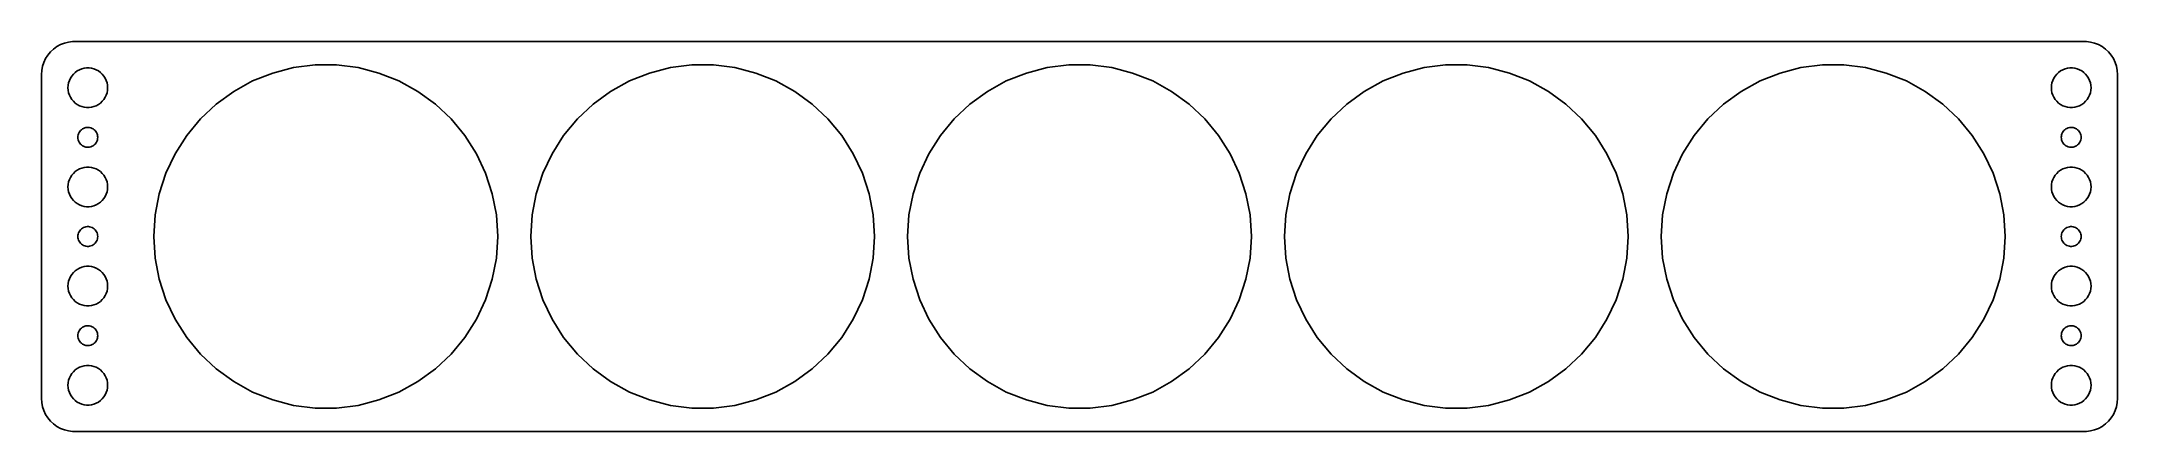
# Model space of a CAD drawing. Header units: metres. Extents: x -157 to 157, y -29 to 29.
import ezdxf

# ---------------------------------------------------------------- set-up
doc = ezdxf.new("R2010")
doc.units = ezdxf.units.M

msp = doc.modelspace()

# ---------------------------------------------------------------- linework, layer by layer
for p, q in [((-155.187, 28.3526), (-155.645, 27.9227)), ((-154.679, 28.7216), (-155.187, 28.3526)), ((-154.129, 29.0241), (-154.679, 28.7216)), ((-153.545, 29.2553), (-154.129, 29.0241)), ((-152.937, 29.4114), (-153.545, 29.2553)), ((-152.314, 29.4901), (-152.937, 29.4114)), ((152.314, 29.4901), (-152.314, 29.4901)), ((152.937, 29.4114), (152.314, 29.4901)), ((153.545, 29.2553), (152.937, 29.4114)), ((154.129, 29.0241), (153.545, 29.2553)), ((154.679, 28.7216), (154.129, 29.0241)), ((155.187, 28.3526), (154.679, 28.7216)), ((155.645, 27.9227), (155.187, 28.3526)), ((-156.961, 25.1267), (-157, 24.5)), ((-156.843, 25.7434), (-156.961, 25.1267)), ((-156.649, 26.3406), (-156.843, 25.7434)), ((-156.382, 26.9088), (-156.649, 26.3406)), ((-156.045, 27.4389), (-156.382, 26.9088)), ((-155.645, 27.9227), (-156.045, 27.4389)), ((-151.607, 25.033), (-151.277, 25.2145)), ((-151.277, 25.2145), (-150.927, 25.3532)), ((-150.927, 25.3532), (-150.562, 25.4469)), ((-150.562, 25.4469), (-150.188, 25.4941)), ((-150.188, 25.4941), (-149.812, 25.4941)), ((-149.812, 25.4941), (-149.438, 25.4469)), ((-149.438, 25.4469), (-149.073, 25.3532)), ((-149.073, 25.3532), (-148.723, 25.2145)), ((-148.723, 25.2145), (-148.393, 25.033)), ((-122.034, 24.7275), (-118.872, 25.5395)), ((-118.872, 25.5395), (-115.633, 25.9487)), ((-115.633, 25.9487), (-112.367, 25.9487)), ((-112.367, 25.9487), (-109.128, 25.5395)), ((-109.128, 25.5395), (-105.966, 24.7275)), ((-65.0344, 24.7275), (-61.8719, 25.5395)), ((-61.8719, 25.5395), (-58.6326, 25.9487)), ((-58.6326, 25.9487), (-55.3674, 25.9487)), ((-55.3674, 25.9487), (-52.1281, 25.5395)), ((-52.1281, 25.5395), (-48.9655, 24.7275)), ((-8.03444, 24.7275), (-4.8719, 25.5395)), ((-4.8719, 25.5395), (-1.63255, 25.9487)), ((-1.63255, 25.9487), (1.63255, 25.9487)), ((1.63255, 25.9487), (4.8719, 25.5395)), ((4.8719, 25.5395), (8.03444, 24.7275)), ((48.9655, 24.7275), (52.1281, 25.5395)), ((52.1281, 25.5395), (55.3674, 25.9487)), ((55.3674, 25.9487), (58.6326, 25.9487)), ((58.6326, 25.9487), (61.8719, 25.5395)), ((61.8719, 25.5395), (65.0344, 24.7275)), ((105.966, 24.7275), (109.128, 25.5395)), ((109.128, 25.5395), (112.367, 25.9487)), ((112.367, 25.9487), (115.633, 25.9487)), ((115.633, 25.9487), (118.872, 25.5395)), ((118.872, 25.5395), (122.034, 24.7275)), ((148.393, 25.033), (148.723, 25.2145)), ((148.723, 25.2145), (149.073, 25.3532)), ((149.073, 25.3532), (149.438, 25.4469)), ((149.438, 25.4469), (149.812, 25.4941)), ((149.812, 25.4941), (150.188, 25.4941)), ((150.188, 25.4941), (150.562, 25.4469)), ((150.562, 25.4469), (150.927, 25.3532)), ((150.927, 25.3532), (151.277, 25.2145)), ((151.277, 25.2145), (151.607, 25.033)), ((156.045, 27.4389), (155.645, 27.9227)), ((156.382, 26.9088), (156.045, 27.4389)), ((156.649, 26.3406), (156.382, 26.9088)), ((156.843, 25.7434), (156.649, 26.3406)), ((156.961, 25.1267), (156.843, 25.7434)), ((157, 24.5), (156.961, 25.1267)), ((-157, 24.5), (-157, -24.5)), ((-153, 22.5), (-152.976, 22.876)), ((-152.976, 22.124), (-153, 22.5)), ((-152.976, 22.876), (-152.906, 23.2461)), ((-152.906, 21.7539), (-152.976, 22.124)), ((-152.906, 23.2461), (-152.789, 23.6044)), ((-152.789, 23.6044), (-152.629, 23.9453)), ((-152.629, 23.9453), (-152.427, 24.2634)), ((-152.427, 24.2634), (-152.187, 24.5536)), ((-152.187, 24.5536), (-151.912, 24.8115)), ((-151.912, 24.8115), (-151.607, 25.033)), ((-148.393, 25.033), (-148.088, 24.8115)), ((-148.088, 24.8115), (-147.813, 24.5536)), ((-147.813, 24.5536), (-147.573, 24.2634)), ((-147.573, 24.2634), (-147.371, 23.9453)), ((-147.371, 23.9453), (-147.211, 23.6044)), ((-147.211, 23.6044), (-147.094, 23.2461)), ((-147.094, 23.2461), (-147.024, 22.876)), ((-147.024, 22.124), (-147.094, 21.7539)), ((-147.024, 22.876), (-147, 22.5)), ((-147, 22.5), (-147.024, 22.124)), ((-127.931, 21.9525), (-125.07, 23.5255)), ((-125.07, 23.5255), (-122.034, 24.7275)), ((-105.966, 24.7275), (-102.93, 23.5255)), ((-102.93, 23.5255), (-100.068, 21.9525)), ((-70.9315, 21.9525), (-68.0703, 23.5255)), ((-68.0703, 23.5255), (-65.0344, 24.7275)), ((-48.9655, 24.7275), (-45.9297, 23.5255)), ((-45.9297, 23.5255), (-43.0685, 21.9525)), ((-13.9315, 21.9525), (-11.0703, 23.5255)), ((-11.0703, 23.5255), (-8.03444, 24.7275)), ((8.03444, 24.7275), (11.0703, 23.5255)), ((11.0703, 23.5255), (13.9315, 21.9525)), ((43.0685, 21.9525), (45.9297, 23.5255)), ((45.9297, 23.5255), (48.9655, 24.7275)), ((65.0344, 24.7275), (68.0703, 23.5255)), ((68.0703, 23.5255), (70.9315, 21.9525)), ((100.068, 21.9525), (102.93, 23.5255)), ((102.93, 23.5255), (105.966, 24.7275)), ((122.034, 24.7275), (125.07, 23.5255)), ((125.07, 23.5255), (127.931, 21.9525)), ((147, 22.5), (147.024, 22.876)), ((147.024, 22.124), (147, 22.5)), ((147.024, 22.876), (147.094, 23.2461)), ((147.094, 21.7539), (147.024, 22.124)), ((147.094, 23.2461), (147.211, 23.6044)), ((147.211, 23.6044), (147.371, 23.9453)), ((147.371, 23.9453), (147.573, 24.2634)), ((147.573, 24.2634), (147.813, 24.5536)), ((147.813, 24.5536), (148.088, 24.8115)), ((148.088, 24.8115), (148.393, 25.033)), ((151.607, 25.033), (151.912, 24.8115)), ((151.912, 24.8115), (152.187, 24.5536)), ((152.187, 24.5536), (152.427, 24.2634)), ((152.427, 24.2634), (152.629, 23.9453)), ((152.629, 23.9453), (152.789, 23.6044)), ((152.789, 23.6044), (152.906, 23.2461)), ((152.906, 23.2461), (152.976, 22.876)), ((152.976, 22.124), (152.906, 21.7539)), ((152.976, 22.876), (153, 22.5)), ((153, 22.5), (152.976, 22.124)), ((157, -24.5), (157, 24.5)), ((-152.789, 21.3956), (-152.906, 21.7539)), ((-152.629, 21.0547), (-152.789, 21.3956)), ((-152.427, 20.7366), (-152.629, 21.0547)), ((-152.187, 20.4464), (-152.427, 20.7366)), ((-151.912, 20.1884), (-152.187, 20.4464)), ((-151.607, 19.967), (-151.912, 20.1884)), ((-151.277, 19.7855), (-151.607, 19.967)), ((-150.927, 19.6468), (-151.277, 19.7855)), ((-150.562, 19.5531), (-150.927, 19.6468)), ((-150.188, 19.5059), (-150.562, 19.5531)), ((-149.812, 19.5059), (-150.188, 19.5059)), ((-149.438, 19.5531), (-149.812, 19.5059)), ((-149.073, 19.6468), (-149.438, 19.5531)), ((-148.723, 19.7855), (-149.073, 19.6468)), ((-148.393, 19.967), (-148.723, 19.7855)), ((-148.088, 20.1884), (-148.393, 19.967)), ((-147.813, 20.4464), (-148.088, 20.1884)), ((-147.573, 20.7366), (-147.813, 20.4464)), ((-147.371, 21.0547), (-147.573, 20.7366)), ((-147.211, 21.3956), (-147.371, 21.0547)), ((-147.094, 21.7539), (-147.211, 21.3956)), ((-132.953, 17.7982), (-130.573, 20.0333)), ((-130.573, 20.0333), (-127.931, 21.9525)), ((-100.068, 21.9525), (-97.427, 20.0333)), ((-97.427, 20.0333), (-95.0468, 17.7982)), ((-75.9532, 17.7982), (-73.573, 20.0333)), ((-73.573, 20.0333), (-70.9315, 21.9525)), ((-43.0685, 21.9525), (-40.427, 20.0333)), ((-40.427, 20.0333), (-38.0468, 17.7982)), ((-18.9532, 17.7982), (-16.573, 20.0333)), ((-16.573, 20.0333), (-13.9315, 21.9525)), ((13.9315, 21.9525), (16.573, 20.0333)), ((16.573, 20.0333), (18.9532, 17.7982)), ((38.0468, 17.7982), (40.427, 20.0333)), ((40.427, 20.0333), (43.0685, 21.9525)), ((70.9315, 21.9525), (73.573, 20.0333)), ((73.573, 20.0333), (75.9532, 17.7982)), ((95.0468, 17.7982), (97.427, 20.0333)), ((97.427, 20.0333), (100.068, 21.9525)), ((127.931, 21.9525), (130.573, 20.0333)), ((130.573, 20.0333), (132.953, 17.7982)), ((147.211, 21.3956), (147.094, 21.7539)), ((147.371, 21.0547), (147.211, 21.3956)), ((147.573, 20.7366), (147.371, 21.0547)), ((147.813, 20.4464), (147.573, 20.7366)), ((148.088, 20.1884), (147.813, 20.4464)), ((148.393, 19.967), (148.088, 20.1884)), ((148.723, 19.7855), (148.393, 19.967)), ((149.073, 19.6468), (148.723, 19.7855)), ((149.438, 19.5531), (149.073, 19.6468)), ((149.812, 19.5059), (149.438, 19.5531)), ((150.188, 19.5059), (149.812, 19.5059)), ((150.562, 19.5531), (150.188, 19.5059)), ((150.927, 19.6468), (150.562, 19.5531)), ((151.277, 19.7855), (150.927, 19.6468)), ((151.607, 19.967), (151.277, 19.7855)), ((151.912, 20.1884), (151.607, 19.967)), ((152.187, 20.4464), (151.912, 20.1884)), ((152.427, 20.7366), (152.187, 20.4464)), ((152.629, 21.0547), (152.427, 20.7366)), ((152.789, 21.3956), (152.629, 21.0547)), ((152.906, 21.7539), (152.789, 21.3956)), ((-151.395, 15.5522), (-151.314, 15.7226)), ((-151.314, 15.7226), (-151.214, 15.8817)), ((-151.214, 15.8817), (-151.093, 16.0268)), ((-151.093, 16.0268), (-150.956, 16.1558)), ((-150.956, 16.1558), (-150.804, 16.2665)), ((-150.804, 16.2665), (-150.639, 16.3572)), ((-150.639, 16.3572), (-150.464, 16.4266)), ((-150.464, 16.4266), (-150.281, 16.4734)), ((-150.281, 16.4734), (-150.094, 16.497)), ((-150.094, 16.497), (-149.906, 16.497)), ((-149.906, 16.497), (-149.719, 16.4734)), ((-149.719, 16.4734), (-149.536, 16.4266)), ((-149.536, 16.4266), (-149.361, 16.3572)), ((-149.361, 16.3572), (-149.196, 16.2665)), ((-149.196, 16.2665), (-149.044, 16.1558)), ((-149.044, 16.1558), (-148.907, 16.0268)), ((-148.907, 16.0268), (-148.786, 15.8817)), ((-148.786, 15.8817), (-148.686, 15.7226)), ((-148.686, 15.7226), (-148.605, 15.5522)), ((-135.034, 15.2824), (-132.953, 17.7982)), ((-95.0468, 17.7982), (-92.9656, 15.2824)), ((-78.0344, 15.2824), (-75.9532, 17.7982)), ((-38.0468, 17.7982), (-35.9655, 15.2824)), ((-21.0344, 15.2824), (-18.9532, 17.7982)), ((18.9532, 17.7982), (21.0344, 15.2824)), ((35.9655, 15.2824), (38.0468, 17.7982)), ((75.9532, 17.7982), (78.0344, 15.2824)), ((92.9656, 15.2824), (95.0468, 17.7982)), ((132.953, 17.7982), (135.034, 15.2824)), ((148.605, 15.5522), (148.686, 15.7226)), ((148.686, 15.7226), (148.786, 15.8817)), ((148.786, 15.8817), (148.907, 16.0268)), ((148.907, 16.0268), (149.044, 16.1558)), ((149.044, 16.1558), (149.196, 16.2665)), ((149.196, 16.2665), (149.361, 16.3572)), ((149.361, 16.3572), (149.536, 16.4266)), ((149.536, 16.4266), (149.719, 16.4734)), ((149.719, 16.4734), (149.906, 16.497)), ((149.906, 16.497), (150.094, 16.497)), ((150.094, 16.497), (150.281, 16.4734)), ((150.281, 16.4734), (150.464, 16.4266)), ((150.464, 16.4266), (150.639, 16.3572)), ((150.639, 16.3572), (150.804, 16.2665)), ((150.804, 16.2665), (150.956, 16.1558)), ((150.956, 16.1558), (151.093, 16.0268)), ((151.093, 16.0268), (151.214, 15.8817)), ((151.214, 15.8817), (151.314, 15.7226)), ((151.314, 15.7226), (151.395, 15.5522)), ((-151.5, 15), (-151.488, 15.188)), ((-151.488, 14.812), (-151.5, 15)), ((-151.488, 15.188), (-151.453, 15.373)), ((-151.453, 14.627), (-151.488, 14.812)), ((-151.453, 15.373), (-151.395, 15.5522)), ((-151.395, 14.4478), (-151.453, 14.627)), ((-151.314, 14.2774), (-151.395, 14.4478)), ((-151.214, 14.1183), (-151.314, 14.2774)), ((-151.093, 13.9732), (-151.214, 14.1183)), ((-150.956, 13.8442), (-151.093, 13.9732)), ((-150.804, 13.7335), (-150.956, 13.8442)), ((-150.639, 13.6427), (-150.804, 13.7335)), ((-150.464, 13.5734), (-150.639, 13.6427)), ((-150.281, 13.5266), (-150.464, 13.5734)), ((-150.094, 13.5029), (-150.281, 13.5266)), ((-149.906, 13.5029), (-150.094, 13.5029)), ((-149.719, 13.5266), (-149.906, 13.5029)), ((-149.536, 13.5734), (-149.719, 13.5266)), ((-149.361, 13.6427), (-149.536, 13.5734)), ((-149.196, 13.7335), (-149.361, 13.6427)), ((-149.044, 13.8442), (-149.196, 13.7335)), ((-148.907, 13.9732), (-149.044, 13.8442)), ((-148.786, 14.1183), (-148.907, 13.9732)), ((-148.686, 14.2774), (-148.786, 14.1183)), ((-148.605, 14.4478), (-148.686, 14.2774)), ((-148.605, 15.5522), (-148.547, 15.373)), ((-148.547, 14.627), (-148.605, 14.4478)), ((-148.547, 15.373), (-148.512, 15.188)), ((-148.512, 14.812), (-148.547, 14.627)), ((-148.512, 15.188), (-148.5, 15)), ((-148.5, 15), (-148.512, 14.812)), ((-136.784, 12.5256), (-135.034, 15.2824)), ((-92.9656, 15.2824), (-91.216, 12.5256)), ((-79.784, 12.5256), (-78.0344, 15.2824)), ((-35.9655, 15.2824), (-34.216, 12.5256)), ((-22.784, 12.5256), (-21.0344, 15.2824)), ((21.0344, 15.2824), (22.784, 12.5256)), ((34.216, 12.5256), (35.9655, 15.2824)), ((78.0344, 15.2824), (79.784, 12.5256)), ((91.216, 12.5256), (92.9656, 15.2824)), ((135.034, 15.2824), (136.784, 12.5256)), ((148.5, 15), (148.512, 15.188)), ((148.512, 14.812), (148.5, 15)), ((148.512, 15.188), (148.547, 15.373)), ((148.547, 14.627), (148.512, 14.812)), ((148.547, 15.373), (148.605, 15.5522)), ((148.605, 14.4478), (148.547, 14.627)), ((148.686, 14.2774), (148.605, 14.4478)), ((148.786, 14.1183), (148.686, 14.2774)), ((148.907, 13.9732), (148.786, 14.1183)), ((149.044, 13.8442), (148.907, 13.9732)), ((149.196, 13.7335), (149.044, 13.8442)), ((149.361, 13.6427), (149.196, 13.7335)), ((149.536, 13.5734), (149.361, 13.6427)), ((149.719, 13.5266), (149.536, 13.5734)), ((149.906, 13.5029), (149.719, 13.5266)), ((150.094, 13.5029), (149.906, 13.5029)), ((150.281, 13.5266), (150.094, 13.5029)), ((150.464, 13.5734), (150.281, 13.5266)), ((150.639, 13.6427), (150.464, 13.5734)), ((150.804, 13.7335), (150.639, 13.6427)), ((150.956, 13.8442), (150.804, 13.7335)), ((151.093, 13.9732), (150.956, 13.8442)), ((151.214, 14.1183), (151.093, 13.9732)), ((151.314, 14.2774), (151.214, 14.1183)), ((151.395, 14.4478), (151.314, 14.2774)), ((151.395, 15.5522), (151.453, 15.373)), ((151.453, 14.627), (151.395, 14.4478)), ((151.453, 15.373), (151.488, 15.188)), ((151.488, 14.812), (151.453, 14.627)), ((151.488, 15.188), (151.5, 15)), ((151.5, 15), (151.488, 14.812)), ((-152.427, 9.26335), (-152.187, 9.55363)), ((-152.187, 9.55363), (-151.912, 9.81154)), ((-151.912, 9.81154), (-151.607, 10.033)), ((-151.607, 10.033), (-151.277, 10.2145)), ((-151.277, 10.2145), (-150.927, 10.3532)), ((-150.927, 10.3532), (-150.562, 10.4469)), ((-150.562, 10.4469), (-150.188, 10.4941)), ((-150.188, 10.4941), (-149.812, 10.4941)), ((-149.812, 10.4941), (-149.438, 10.4469)), ((-149.438, 10.4469), (-149.073, 10.3532)), ((-149.073, 10.3532), (-148.723, 10.2145)), ((-148.723, 10.2145), (-148.393, 10.033)), ((-148.393, 10.033), (-148.088, 9.81154)), ((-148.088, 9.81154), (-147.813, 9.55363)), ((-147.813, 9.55363), (-147.573, 9.26335)), ((-139.183, 6.46593), (-138.174, 9.57123)), ((-138.174, 9.57123), (-136.784, 12.5256)), ((-91.216, 12.5256), (-89.8258, 9.57123)), ((-89.8258, 9.57123), (-88.8168, 6.46593)), ((-82.1832, 6.46593), (-81.1742, 9.57123)), ((-81.1742, 9.57123), (-79.784, 12.5256)), ((-34.216, 12.5256), (-32.8258, 9.57123)), ((-32.8258, 9.57123), (-31.8168, 6.46593)), ((-25.1832, 6.46593), (-24.1742, 9.57123)), ((-24.1742, 9.57123), (-22.784, 12.5256)), ((22.784, 12.5256), (24.1742, 9.57123)), ((24.1742, 9.57123), (25.1832, 6.46593)), ((31.8168, 6.46593), (32.8258, 9.57123)), ((32.8258, 9.57123), (34.216, 12.5256)), ((79.784, 12.5256), (81.1742, 9.57123)), ((81.1742, 9.57123), (82.1832, 6.46593)), ((88.8168, 6.46593), (89.8258, 9.57123)), ((89.8258, 9.57123), (91.216, 12.5256)), ((136.784, 12.5256), (138.174, 9.57123)), ((138.174, 9.57123), (139.183, 6.46593)), ((147.573, 9.26335), (147.813, 9.55363)), ((147.813, 9.55363), (148.088, 9.81154)), ((148.088, 9.81154), (148.393, 10.033)), ((148.393, 10.033), (148.723, 10.2145)), ((148.723, 10.2145), (149.073, 10.3532)), ((149.073, 10.3532), (149.438, 10.4469)), ((149.438, 10.4469), (149.812, 10.4941)), ((149.812, 10.4941), (150.188, 10.4941)), ((150.188, 10.4941), (150.562, 10.4469)), ((150.562, 10.4469), (150.927, 10.3532)), ((150.927, 10.3532), (151.277, 10.2145)), ((151.277, 10.2145), (151.607, 10.033)), ((151.607, 10.033), (151.912, 9.81154)), ((151.912, 9.81154), (152.187, 9.55363)), ((152.187, 9.55363), (152.427, 9.26335)), ((-153, 7.5), (-152.976, 7.87599)), ((-152.976, 7.12399), (-153, 7.5)), ((-152.976, 7.87599), (-152.906, 8.24606)), ((-152.906, 6.75392), (-152.976, 7.12399)), ((-152.906, 8.24606), (-152.789, 8.60437)), ((-152.789, 6.39561), (-152.906, 6.75392)), ((-152.789, 8.60437), (-152.629, 8.94525)), ((-152.629, 6.05473), (-152.789, 6.39561)), ((-152.629, 8.94525), (-152.427, 9.26335)), ((-147.573, 9.26335), (-147.371, 8.94525)), ((-147.371, 8.94525), (-147.211, 8.60437)), ((-147.211, 6.39561), (-147.371, 6.05473)), ((-147.211, 8.60437), (-147.094, 8.24606)), ((-147.094, 6.75392), (-147.211, 6.39561)), ((-147.094, 8.24606), (-147.024, 7.87599)), ((-147.024, 7.12399), (-147.094, 6.75392)), ((-147.024, 7.87599), (-147, 7.5)), ((-147, 7.5), (-147.024, 7.12399)), ((-139.795, 3.25865), (-139.183, 6.46593)), ((-88.8168, 6.46593), (-88.205, 3.25865)), ((-82.795, 3.25865), (-82.1832, 6.46593)), ((-31.8168, 6.46593), (-31.205, 3.25865)), ((-25.795, 3.25865), (-25.1832, 6.46593)), ((25.1832, 6.46593), (25.795, 3.25865)), ((31.205, 3.25865), (31.8168, 6.46593)), ((82.1832, 6.46593), (82.795, 3.25865)), ((88.205, 3.25865), (88.8168, 6.46593)), ((139.183, 6.46593), (139.795, 3.25865)), ((147, 7.5), (147.024, 7.87599)), ((147.024, 7.12399), (147, 7.5)), ((147.024, 7.87599), (147.094, 8.24606)), ((147.094, 6.75392), (147.024, 7.12399)), ((147.094, 8.24606), (147.211, 8.60437)), ((147.211, 6.39561), (147.094, 6.75392)), ((147.211, 8.60437), (147.371, 8.94525)), ((147.371, 6.05473), (147.211, 6.39561)), ((147.371, 8.94525), (147.573, 9.26335)), ((152.427, 9.26335), (152.629, 8.94525)), ((152.629, 8.94525), (152.789, 8.60437)), ((152.789, 6.39561), (152.629, 6.05473)), ((152.789, 8.60437), (152.906, 8.24606)), ((152.906, 6.75392), (152.789, 6.39561)), ((152.906, 8.24606), (152.976, 7.87599)), ((152.976, 7.12399), (152.906, 6.75392)), ((152.976, 7.87599), (153, 7.5)), ((153, 7.5), (152.976, 7.12399)), ((-152.427, 5.73663), (-152.629, 6.05473)), ((-152.187, 5.44635), (-152.427, 5.73663)), ((-151.912, 5.18845), (-152.187, 5.44635)), ((-151.607, 4.96701), (-151.912, 5.18845)), ((-151.277, 4.78551), (-151.607, 4.96701)), ((-150.927, 4.64682), (-151.277, 4.78551)), ((-150.562, 4.55313), (-150.927, 4.64682)), ((-150.188, 4.50591), (-150.562, 4.55313)), ((-149.812, 4.50591), (-150.188, 4.50591)), ((-149.438, 4.55313), (-149.812, 4.50591)), ((-149.073, 4.64682), (-149.438, 4.55313)), ((-148.723, 4.78551), (-149.073, 4.64682)), ((-148.393, 4.96701), (-148.723, 4.78551)), ((-148.088, 5.18845), (-148.393, 4.96701)), ((-147.813, 5.44635), (-148.088, 5.18845)), ((-147.573, 5.73663), (-147.813, 5.44635)), ((-147.371, 6.05473), (-147.573, 5.73663)), ((-140, 0), (-139.795, 3.25865)), ((-88.205, 3.25865), (-88, 0)), ((-83, 0), (-82.795, 3.25865)), ((-31.205, 3.25865), (-31, 0)), ((-26, 0), (-25.795, 3.25865)), ((25.795, 3.25865), (26, 0)), ((31, 0), (31.205, 3.25865)), ((82.795, 3.25865), (83, 0)), ((88, 0), (88.205, 3.25865)), ((139.795, 3.25865), (140, 0)), ((147.573, 5.73663), (147.371, 6.05473)), ((147.813, 5.44635), (147.573, 5.73663)), ((148.088, 5.18845), (147.813, 5.44635)), ((148.393, 4.96701), (148.088, 5.18845)), ((148.723, 4.78551), (148.393, 4.96701)), ((149.073, 4.64682), (148.723, 4.78551)), ((149.438, 4.55313), (149.073, 4.64682)), ((149.812, 4.50591), (149.438, 4.55313)), ((150.188, 4.50591), (149.812, 4.50591)), ((150.562, 4.55313), (150.188, 4.50591)), ((150.927, 4.64682), (150.562, 4.55313)), ((151.277, 4.78551), (150.927, 4.64682)), ((151.607, 4.96701), (151.277, 4.78551)), ((151.912, 5.18845), (151.607, 4.96701)), ((152.187, 5.44635), (151.912, 5.18845)), ((152.427, 5.73663), (152.187, 5.44635)), ((152.629, 6.05473), (152.427, 5.73663)), ((-151.5, 0), (-151.488, 0.18799)), ((-151.488, -0.18799), (-151.5, 0)), ((-151.488, 0.18799), (-151.453, 0.37303)), ((-151.453, 0.37303), (-151.395, 0.55219)), ((-151.395, 0.55219), (-151.314, 0.72263)), ((-151.314, 0.72263), (-151.214, 0.88167)), ((-151.214, 0.88167), (-151.093, 1.02681)), ((-151.093, 1.02681), (-150.956, 1.15576)), ((-150.956, 1.15576), (-150.804, 1.26648)), ((-150.804, 1.26648), (-150.639, 1.35724)), ((-150.639, 1.35724), (-150.464, 1.42657)), ((-150.464, 1.42657), (-150.281, 1.47342)), ((-150.281, 1.47342), (-150.094, 1.49704)), ((-150.094, 1.49704), (-149.906, 1.49704)), ((-149.906, 1.49704), (-149.719, 1.47342)), ((-149.719, 1.47342), (-149.536, 1.42657)), ((-149.536, 1.42657), (-149.361, 1.35724)), ((-149.361, 1.35724), (-149.196, 1.26648)), ((-149.196, 1.26648), (-149.044, 1.15576)), ((-149.044, 1.15576), (-148.907, 1.02681)), ((-148.907, 1.02681), (-148.786, 0.88167)), ((-148.786, 0.88167), (-148.686, 0.72263)), ((-148.686, 0.72263), (-148.605, 0.55219)), ((-148.605, 0.55219), (-148.547, 0.37303)), ((-148.547, 0.37303), (-148.512, 0.18799)), ((-148.512, 0.18799), (-148.5, 0)), ((-148.5, 0), (-148.512, -0.18799)), ((-139.795, -3.25865), (-140, 0)), ((-88, 0), (-88.205, -3.25865)), ((-82.795, -3.25865), (-83, 0)), ((-31, 0), (-31.205, -3.25865)), ((-25.795, -3.25865), (-26, 0)), ((26, 0), (25.795, -3.25865)), ((31.205, -3.25865), (31, 0)), ((83, 0), (82.795, -3.25865)), ((88.205, -3.25865), (88, 0)), ((140, 0), (139.795, -3.25865)), ((148.5, 0), (148.512, 0.18799)), ((148.512, -0.18799), (148.5, 0)), ((148.512, 0.18799), (148.547, 0.37303)), ((148.547, 0.37303), (148.605, 0.55219)), ((148.605, 0.55219), (148.686, 0.72263)), ((148.686, 0.72263), (148.786, 0.88167)), ((148.786, 0.88167), (148.907, 1.02681)), ((148.907, 1.02681), (149.044, 1.15576)), ((149.044, 1.15576), (149.196, 1.26648)), ((149.196, 1.26648), (149.361, 1.35724)), ((149.361, 1.35724), (149.536, 1.42657)), ((149.536, 1.42657), (149.719, 1.47342)), ((149.719, 1.47342), (149.906, 1.49704)), ((149.906, 1.49704), (150.094, 1.49704)), ((150.094, 1.49704), (150.281, 1.47342)), ((150.281, 1.47342), (150.464, 1.42657)), ((150.464, 1.42657), (150.639, 1.35724)), ((150.639, 1.35724), (150.804, 1.26648)), ((150.804, 1.26648), (150.956, 1.15576)), ((150.956, 1.15576), (151.093, 1.02681)), ((151.093, 1.02681), (151.214, 0.88167)), ((151.214, 0.88167), (151.314, 0.72263)), ((151.314, 0.72263), (151.395, 0.55219)), ((151.395, 0.55219), (151.453, 0.37303)), ((151.453, 0.37303), (151.488, 0.18799)), ((151.488, 0.18799), (151.5, 0)), ((151.5, 0), (151.488, -0.18799)), ((-151.453, -0.37303), (-151.488, -0.18799)), ((-151.395, -0.55219), (-151.453, -0.37303)), ((-151.314, -0.72263), (-151.395, -0.55219)), ((-151.214, -0.88167), (-151.314, -0.72263)), ((-151.093, -1.02681), (-151.214, -0.88167)), ((-150.956, -1.15576), (-151.093, -1.02681)), ((-150.804, -1.26648), (-150.956, -1.15576)), ((-150.639, -1.35724), (-150.804, -1.26648)), ((-150.464, -1.42657), (-150.639, -1.35724)), ((-150.281, -1.47342), (-150.464, -1.42657)), ((-150.094, -1.49704), (-150.281, -1.47342)), ((-149.906, -1.49704), (-150.094, -1.49704)), ((-149.719, -1.47342), (-149.906, -1.49704)), ((-149.536, -1.42657), (-149.719, -1.47342)), ((-149.361, -1.35724), (-149.536, -1.42657)), ((-149.196, -1.26648), (-149.361, -1.35724)), ((-149.044, -1.15576), (-149.196, -1.26648)), ((-148.907, -1.02681), (-149.044, -1.15576)), ((-148.786, -0.88167), (-148.907, -1.02681)), ((-148.686, -0.72263), (-148.786, -0.88167)), ((-148.605, -0.55219), (-148.686, -0.72263)), ((-148.547, -0.37303), (-148.605, -0.55219)), ((-148.512, -0.18799), (-148.547, -0.37303)), ((148.547, -0.37303), (148.512, -0.18799)), ((148.605, -0.55219), (148.547, -0.37303)), ((148.686, -0.72263), (148.605, -0.55219)), ((148.786, -0.88167), (148.686, -0.72263)), ((148.907, -1.02681), (148.786, -0.88167)), ((149.044, -1.15576), (148.907, -1.02681)), ((149.196, -1.26648), (149.044, -1.15576)), ((149.361, -1.35724), (149.196, -1.26648)), ((149.536, -1.42657), (149.361, -1.35724)), ((149.719, -1.47342), (149.536, -1.42657)), ((149.906, -1.49704), (149.719, -1.47342)), ((150.094, -1.49704), (149.906, -1.49704)), ((150.281, -1.47342), (150.094, -1.49704)), ((150.464, -1.42657), (150.281, -1.47342)), ((150.639, -1.35724), (150.464, -1.42657)), ((150.804, -1.26648), (150.639, -1.35724)), ((150.956, -1.15576), (150.804, -1.26648)), ((151.093, -1.02681), (150.956, -1.15576)), ((151.214, -0.88167), (151.093, -1.02681)), ((151.314, -0.72263), (151.214, -0.88167)), ((151.395, -0.55219), (151.314, -0.72263)), ((151.453, -0.37303), (151.395, -0.55219)), ((151.488, -0.18799), (151.453, -0.37303)), ((-152.789, -6.39561), (-152.629, -6.05473)), ((-152.629, -6.05473), (-152.427, -5.73663)), ((-152.427, -5.73663), (-152.187, -5.44635)), ((-152.187, -5.44635), (-151.912, -5.18845)), ((-151.912, -5.18845), (-151.607, -4.96701)), ((-151.607, -4.96701), (-151.277, -4.78551)), ((-151.277, -4.78551), (-150.927, -4.64682)), ((-150.927, -4.64682), (-150.562, -4.55313)), ((-150.562, -4.55313), (-150.188, -4.50591)), ((-150.188, -4.50591), (-149.812, -4.50591)), ((-149.812, -4.50591), (-149.438, -4.55313)), ((-149.438, -4.55313), (-149.073, -4.64682)), ((-149.073, -4.64682), (-148.723, -4.78551)), ((-148.723, -4.78551), (-148.393, -4.96701)), ((-148.393, -4.96701), (-148.088, -5.18845)), ((-148.088, -5.18845), (-147.813, -5.44635)), ((-147.813, -5.44635), (-147.573, -5.73663)), ((-147.573, -5.73663), (-147.371, -6.05473)), ((-147.371, -6.05473), (-147.211, -6.39561)), ((-139.183, -6.46593), (-139.795, -3.25865)), ((-88.205, -3.25865), (-88.8168, -6.46593)), ((-82.1832, -6.46593), (-82.795, -3.25865)), ((-31.205, -3.25865), (-31.8168, -6.46593)), ((-25.1832, -6.46593), (-25.795, -3.25865)), ((25.795, -3.25865), (25.1832, -6.46593)), ((31.8168, -6.46593), (31.205, -3.25865)), ((82.795, -3.25865), (82.1832, -6.46593)), ((88.8168, -6.46593), (88.205, -3.25865)), ((139.795, -3.25865), (139.183, -6.46593)), ((147.211, -6.39561), (147.371, -6.05473)), ((147.371, -6.05473), (147.573, -5.73663)), ((147.573, -5.73663), (147.813, -5.44635)), ((147.813, -5.44635), (148.088, -5.18845)), ((148.088, -5.18845), (148.393, -4.96701)), ((148.393, -4.96701), (148.723, -4.78551)), ((148.723, -4.78551), (149.073, -4.64682)), ((149.073, -4.64682), (149.438, -4.55313)), ((149.438, -4.55313), (149.812, -4.50591)), ((149.812, -4.50591), (150.188, -4.50591)), ((150.188, -4.50591), (150.562, -4.55313)), ((150.562, -4.55313), (150.927, -4.64682)), ((150.927, -4.64682), (151.277, -4.78551)), ((151.277, -4.78551), (151.607, -4.96701)), ((151.607, -4.96701), (151.912, -5.18845)), ((151.912, -5.18845), (152.187, -5.44635)), ((152.187, -5.44635), (152.427, -5.73663)), ((152.427, -5.73663), (152.629, -6.05473)), ((152.629, -6.05473), (152.789, -6.39561)), ((-153, -7.5), (-152.976, -7.12399)), ((-152.976, -7.87599), (-153, -7.5)), ((-152.976, -7.12399), (-152.906, -6.75392)), ((-152.906, -8.24606), (-152.976, -7.87599)), ((-152.906, -6.75392), (-152.789, -6.39561)), ((-152.789, -8.60437), (-152.906, -8.24606)), ((-152.629, -8.94525), (-152.789, -8.60437)), ((-152.427, -9.26335), (-152.629, -8.94525)), ((-152.187, -9.55363), (-152.427, -9.26335)), ((-147.573, -9.26335), (-147.813, -9.55363)), ((-147.371, -8.94525), (-147.573, -9.26335)), ((-147.211, -8.60437), (-147.371, -8.94525)), ((-147.211, -6.39561), (-147.094, -6.75392)), ((-147.094, -8.24606), (-147.211, -8.60437)), ((-147.094, -6.75392), (-147.024, -7.12399)), ((-147.024, -7.87599), (-147.094, -8.24606)), ((-147.024, -7.12399), (-147, -7.5)), ((-147, -7.5), (-147.024, -7.87599)), ((-138.174, -9.57123), (-139.183, -6.46593)), ((-88.8168, -6.46593), (-89.8258, -9.57123)), ((-81.1742, -9.57123), (-82.1832, -6.46593)), ((-31.8168, -6.46593), (-32.8258, -9.57123)), ((-24.1742, -9.57123), (-25.1832, -6.46593)), ((25.1832, -6.46593), (24.1742, -9.57123)), ((32.8258, -9.57123), (31.8168, -6.46593)), ((82.1832, -6.46593), (81.1742, -9.57123)), ((89.8258, -9.57123), (88.8168, -6.46593)), ((139.183, -6.46593), (138.174, -9.57123)), ((147, -7.5), (147.024, -7.12399)), ((147.024, -7.87599), (147, -7.5)), ((147.024, -7.12399), (147.094, -6.75392)), ((147.094, -8.24606), (147.024, -7.87599)), ((147.094, -6.75392), (147.211, -6.39561)), ((147.211, -8.60437), (147.094, -8.24606)), ((147.371, -8.94525), (147.211, -8.60437)), ((147.573, -9.26335), (147.371, -8.94525)), ((147.813, -9.55363), (147.573, -9.26335)), ((152.427, -9.26335), (152.187, -9.55363)), ((152.629, -8.94525), (152.427, -9.26335)), ((152.789, -8.60437), (152.629, -8.94525)), ((152.789, -6.39561), (152.906, -6.75392)), ((152.906, -8.24606), (152.789, -8.60437)), ((152.906, -6.75392), (152.976, -7.12399)), ((152.976, -7.87599), (152.906, -8.24606)), ((152.976, -7.12399), (153, -7.5)), ((153, -7.5), (152.976, -7.87599)), ((-151.912, -9.81154), (-152.187, -9.55363)), ((-151.607, -10.033), (-151.912, -9.81154)), ((-151.277, -10.2145), (-151.607, -10.033)), ((-150.927, -10.3532), (-151.277, -10.2145)), ((-150.562, -10.4469), (-150.927, -10.3532)), ((-150.188, -10.4941), (-150.562, -10.4469)), ((-149.812, -10.4941), (-150.188, -10.4941)), ((-149.438, -10.4469), (-149.812, -10.4941)), ((-149.073, -10.3532), (-149.438, -10.4469)), ((-148.723, -10.2145), (-149.073, -10.3532)), ((-148.393, -10.033), (-148.723, -10.2145)), ((-148.088, -9.81154), (-148.393, -10.033)), ((-147.813, -9.55363), (-148.088, -9.81154)), ((-136.784, -12.5256), (-138.174, -9.57123)), ((-135.034, -15.2824), (-136.784, -12.5256)), ((-91.216, -12.5256), (-92.9656, -15.2824)), ((-89.8258, -9.57123), (-91.216, -12.5256)), ((-79.784, -12.5256), (-81.1742, -9.57123)), ((-78.0344, -15.2824), (-79.784, -12.5256)), ((-34.216, -12.5256), (-35.9655, -15.2824)), ((-32.8258, -9.57123), (-34.216, -12.5256)), ((-22.784, -12.5256), (-24.1742, -9.57123)), ((-21.0344, -15.2824), (-22.784, -12.5256)), ((22.784, -12.5256), (21.0344, -15.2824)), ((24.1742, -9.57123), (22.784, -12.5256)), ((34.216, -12.5256), (32.8258, -9.57123)), ((35.9655, -15.2824), (34.216, -12.5256)), ((79.784, -12.5256), (78.0344, -15.2824)), ((81.1742, -9.57123), (79.784, -12.5256)), ((91.216, -12.5256), (89.8258, -9.57123)), ((92.9656, -15.2824), (91.216, -12.5256)), ((136.784, -12.5256), (135.034, -15.2824)), ((138.174, -9.57123), (136.784, -12.5256)), ((148.088, -9.81154), (147.813, -9.55363)), ((148.393, -10.033), (148.088, -9.81154)), ((148.723, -10.2145), (148.393, -10.033)), ((149.073, -10.3532), (148.723, -10.2145)), ((149.438, -10.4469), (149.073, -10.3532)), ((149.812, -10.4941), (149.438, -10.4469)), ((150.188, -10.4941), (149.812, -10.4941)), ((150.562, -10.4469), (150.188, -10.4941)), ((150.927, -10.3532), (150.562, -10.4469)), ((151.277, -10.2145), (150.927, -10.3532)), ((151.607, -10.033), (151.277, -10.2145)), ((151.912, -9.81154), (151.607, -10.033)), ((152.187, -9.55363), (151.912, -9.81154)), ((-151.5, -15), (-151.488, -14.812)), ((-151.488, -15.188), (-151.5, -15)), ((-151.488, -14.812), (-151.453, -14.627)), ((-151.453, -15.373), (-151.488, -15.188)), ((-151.453, -14.627), (-151.395, -14.4478)), ((-151.395, -15.5522), (-151.453, -15.373)), ((-151.395, -14.4478), (-151.314, -14.2774)), ((-151.314, -15.7226), (-151.395, -15.5522)), ((-151.314, -14.2774), (-151.214, -14.1183)), ((-151.214, -14.1183), (-151.093, -13.9732)), ((-151.093, -13.9732), (-150.956, -13.8442)), ((-150.956, -13.8442), (-150.804, -13.7335)), ((-150.804, -13.7335), (-150.639, -13.6427)), ((-150.639, -13.6427), (-150.464, -13.5734)), ((-150.464, -13.5734), (-150.281, -13.5266)), ((-150.281, -13.5266), (-150.094, -13.5029)), ((-150.094, -13.5029), (-149.906, -13.5029)), ((-149.906, -13.5029), (-149.719, -13.5266)), ((-149.719, -13.5266), (-149.536, -13.5734)), ((-149.536, -13.5734), (-149.361, -13.6427)), ((-149.361, -13.6427), (-149.196, -13.7335)), ((-149.196, -13.7335), (-149.044, -13.8442)), ((-149.044, -13.8442), (-148.907, -13.9732)), ((-148.907, -13.9732), (-148.786, -14.1183)), ((-148.786, -14.1183), (-148.686, -14.2774)), ((-148.686, -14.2774), (-148.605, -14.4478)), ((-148.605, -15.5522), (-148.686, -15.7226)), ((-148.605, -14.4478), (-148.547, -14.627)), ((-148.547, -15.373), (-148.605, -15.5522)), ((-148.547, -14.627), (-148.512, -14.812)), ((-148.512, -15.188), (-148.547, -15.373)), ((-148.512, -14.812), (-148.5, -15)), ((-148.5, -15), (-148.512, -15.188)), ((-132.953, -17.7982), (-135.034, -15.2824)), ((-92.9656, -15.2824), (-95.0468, -17.7982)), ((-75.9532, -17.7982), (-78.0344, -15.2824)), ((-35.9655, -15.2824), (-38.0468, -17.7982)), ((-18.9532, -17.7982), (-21.0344, -15.2824)), ((21.0344, -15.2824), (18.9532, -17.7982)), ((38.0468, -17.7982), (35.9655, -15.2824)), ((78.0344, -15.2824), (75.9532, -17.7982)), ((95.0468, -17.7982), (92.9656, -15.2824)), ((135.034, -15.2824), (132.953, -17.7982)), ((148.5, -15), (148.512, -14.812)), ((148.512, -15.188), (148.5, -15)), ((148.512, -14.812), (148.547, -14.627)), ((148.547, -15.373), (148.512, -15.188)), ((148.547, -14.627), (148.605, -14.4478)), ((148.605, -15.5522), (148.547, -15.373)), ((148.605, -14.4478), (148.686, -14.2774)), ((148.686, -15.7226), (148.605, -15.5522)), ((148.686, -14.2774), (148.786, -14.1183)), ((148.786, -14.1183), (148.907, -13.9732)), ((148.907, -13.9732), (149.044, -13.8442)), ((149.044, -13.8442), (149.196, -13.7335)), ((149.196, -13.7335), (149.361, -13.6427)), ((149.361, -13.6427), (149.536, -13.5734)), ((149.536, -13.5734), (149.719, -13.5266)), ((149.719, -13.5266), (149.906, -13.5029)), ((149.906, -13.5029), (150.094, -13.5029)), ((150.094, -13.5029), (150.281, -13.5266)), ((150.281, -13.5266), (150.464, -13.5734)), ((150.464, -13.5734), (150.639, -13.6427)), ((150.639, -13.6427), (150.804, -13.7335)), ((150.804, -13.7335), (150.956, -13.8442)), ((150.956, -13.8442), (151.093, -13.9732)), ((151.093, -13.9732), (151.214, -14.1183)), ((151.214, -14.1183), (151.314, -14.2774)), ((151.314, -14.2774), (151.395, -14.4478)), ((151.395, -15.5522), (151.314, -15.7226)), ((151.395, -14.4478), (151.453, -14.627)), ((151.453, -15.373), (151.395, -15.5522)), ((151.453, -14.627), (151.488, -14.812)), ((151.488, -15.188), (151.453, -15.373)), ((151.488, -14.812), (151.5, -15)), ((151.5, -15), (151.488, -15.188)), ((-151.214, -15.8817), (-151.314, -15.7226)), ((-151.093, -16.0268), (-151.214, -15.8817)), ((-150.956, -16.1558), (-151.093, -16.0268)), ((-150.804, -16.2665), (-150.956, -16.1558)), ((-150.639, -16.3572), (-150.804, -16.2665)), ((-150.464, -16.4266), (-150.639, -16.3572)), ((-150.281, -16.4734), (-150.464, -16.4266)), ((-150.094, -16.497), (-150.281, -16.4734)), ((-149.906, -16.497), (-150.094, -16.497)), ((-149.719, -16.4734), (-149.906, -16.497)), ((-149.536, -16.4266), (-149.719, -16.4734)), ((-149.361, -16.3572), (-149.536, -16.4266)), ((-149.196, -16.2665), (-149.361, -16.3572)), ((-149.044, -16.1558), (-149.196, -16.2665)), ((-148.907, -16.0268), (-149.044, -16.1558)), ((-148.786, -15.8817), (-148.907, -16.0268)), ((-148.686, -15.7226), (-148.786, -15.8817)), ((-130.573, -20.0333), (-132.953, -17.7982)), ((-95.0468, -17.7982), (-97.427, -20.0333)), ((-73.573, -20.0333), (-75.9532, -17.7982)), ((-38.0468, -17.7982), (-40.427, -20.0333)), ((-16.573, -20.0333), (-18.9532, -17.7982)), ((18.9532, -17.7982), (16.573, -20.0333)), ((40.427, -20.0333), (38.0468, -17.7982)), ((75.9532, -17.7982), (73.573, -20.0333)), ((97.427, -20.0333), (95.0468, -17.7982)), ((132.953, -17.7982), (130.573, -20.0333)), ((148.786, -15.8817), (148.686, -15.7226)), ((148.907, -16.0268), (148.786, -15.8817)), ((149.044, -16.1558), (148.907, -16.0268)), ((149.196, -16.2665), (149.044, -16.1558)), ((149.361, -16.3572), (149.196, -16.2665)), ((149.536, -16.4266), (149.361, -16.3572)), ((149.719, -16.4734), (149.536, -16.4266)), ((149.906, -16.497), (149.719, -16.4734)), ((150.094, -16.497), (149.906, -16.497)), ((150.281, -16.4734), (150.094, -16.497)), ((150.464, -16.4266), (150.281, -16.4734)), ((150.639, -16.3572), (150.464, -16.4266)), ((150.804, -16.2665), (150.639, -16.3572)), ((150.956, -16.1558), (150.804, -16.2665)), ((151.093, -16.0268), (150.956, -16.1558)), ((151.214, -15.8817), (151.093, -16.0268)), ((151.314, -15.7226), (151.214, -15.8817)), ((-152.976, -22.124), (-152.906, -21.7539)), ((-152.906, -21.7539), (-152.789, -21.3956)), ((-152.789, -21.3956), (-152.629, -21.0547)), ((-152.629, -21.0547), (-152.427, -20.7366)), ((-152.427, -20.7366), (-152.187, -20.4464)), ((-152.187, -20.4464), (-151.912, -20.1884)), ((-151.912, -20.1884), (-151.607, -19.967)), ((-151.607, -19.967), (-151.277, -19.7855)), ((-151.277, -19.7855), (-150.927, -19.6468)), ((-150.927, -19.6468), (-150.562, -19.5531)), ((-150.562, -19.5531), (-150.188, -19.5059)), ((-150.188, -19.5059), (-149.812, -19.5059)), ((-149.812, -19.5059), (-149.438, -19.5531)), ((-149.438, -19.5531), (-149.073, -19.6468)), ((-149.073, -19.6468), (-148.723, -19.7855)), ((-148.723, -19.7855), (-148.393, -19.967)), ((-148.393, -19.967), (-148.088, -20.1884)), ((-148.088, -20.1884), (-147.813, -20.4464)), ((-147.813, -20.4464), (-147.573, -20.7366)), ((-147.573, -20.7366), (-147.371, -21.0547)), ((-147.371, -21.0547), (-147.211, -21.3956)), ((-147.211, -21.3956), (-147.094, -21.7539)), ((-147.094, -21.7539), (-147.024, -22.124)), ((-127.931, -21.9525), (-130.573, -20.0333)), ((-125.07, -23.5255), (-127.931, -21.9525)), ((-100.068, -21.9525), (-102.93, -23.5255)), ((-97.427, -20.0333), (-100.068, -21.9525)), ((-70.9315, -21.9525), (-73.573, -20.0333)), ((-68.0703, -23.5255), (-70.9315, -21.9525)), ((-43.0685, -21.9525), (-45.9297, -23.5255)), ((-40.427, -20.0333), (-43.0685, -21.9525)), ((-13.9315, -21.9525), (-16.573, -20.0333)), ((-11.0703, -23.5255), (-13.9315, -21.9525)), ((13.9315, -21.9525), (11.0703, -23.5255)), ((16.573, -20.0333), (13.9315, -21.9525)), ((43.0685, -21.9525), (40.427, -20.0333)), ((45.9297, -23.5255), (43.0685, -21.9525)), ((70.9315, -21.9525), (68.0703, -23.5255)), ((73.573, -20.0333), (70.9315, -21.9525)), ((100.068, -21.9525), (97.427, -20.0333)), ((102.93, -23.5255), (100.068, -21.9525)), ((127.931, -21.9525), (125.07, -23.5255)), ((130.573, -20.0333), (127.931, -21.9525)), ((147.024, -22.124), (147.094, -21.7539)), ((147.094, -21.7539), (147.211, -21.3956)), ((147.211, -21.3956), (147.371, -21.0547)), ((147.371, -21.0547), (147.573, -20.7366)), ((147.573, -20.7366), (147.813, -20.4464)), ((147.813, -20.4464), (148.088, -20.1884)), ((148.088, -20.1884), (148.393, -19.967)), ((148.393, -19.967), (148.723, -19.7855)), ((148.723, -19.7855), (149.073, -19.6468)), ((149.073, -19.6468), (149.438, -19.5531)), ((149.438, -19.5531), (149.812, -19.5059)), ((149.812, -19.5059), (150.188, -19.5059)), ((150.188, -19.5059), (150.562, -19.5531)), ((150.562, -19.5531), (150.927, -19.6468)), ((150.927, -19.6468), (151.277, -19.7855)), ((151.277, -19.7855), (151.607, -19.967)), ((151.607, -19.967), (151.912, -20.1884)), ((151.912, -20.1884), (152.187, -20.4464)), ((152.187, -20.4464), (152.427, -20.7366)), ((152.427, -20.7366), (152.629, -21.0547)), ((152.629, -21.0547), (152.789, -21.3956)), ((152.789, -21.3956), (152.906, -21.7539)), ((152.906, -21.7539), (152.976, -22.124)), ((-157, -24.5), (-156.961, -25.1267)), ((-153, -22.5), (-152.976, -22.124)), ((-152.976, -22.876), (-153, -22.5)), ((-152.906, -23.2461), (-152.976, -22.876)), ((-152.789, -23.6044), (-152.906, -23.2461)), ((-152.629, -23.9453), (-152.789, -23.6044)), ((-152.427, -24.2634), (-152.629, -23.9453)), ((-152.187, -24.5536), (-152.427, -24.2634)), ((-151.912, -24.8115), (-152.187, -24.5536)), ((-151.607, -25.033), (-151.912, -24.8115)), ((-151.277, -25.2145), (-151.607, -25.033)), ((-148.393, -25.033), (-148.723, -25.2145)), ((-148.088, -24.8115), (-148.393, -25.033)), ((-147.813, -24.5536), (-148.088, -24.8115)), ((-147.573, -24.2634), (-147.813, -24.5536)), ((-147.371, -23.9453), (-147.573, -24.2634)), ((-147.211, -23.6044), (-147.371, -23.9453)), ((-147.094, -23.2461), (-147.211, -23.6044)), ((-147.024, -22.876), (-147.094, -23.2461)), ((-147.024, -22.124), (-147, -22.5)), ((-147, -22.5), (-147.024, -22.876)), ((-122.034, -24.7275), (-125.07, -23.5255)), ((-118.872, -25.5395), (-122.034, -24.7275)), ((-105.966, -24.7275), (-109.128, -25.5395)), ((-102.93, -23.5255), (-105.966, -24.7275)), ((-65.0344, -24.7275), (-68.0703, -23.5255)), ((-61.8719, -25.5395), (-65.0344, -24.7275)), ((-48.9655, -24.7275), (-52.1281, -25.5395)), ((-45.9297, -23.5255), (-48.9655, -24.7275)), ((-8.03444, -24.7275), (-11.0703, -23.5255)), ((-4.8719, -25.5395), (-8.03444, -24.7275)), ((8.03444, -24.7275), (4.8719, -25.5395)), ((11.0703, -23.5255), (8.03444, -24.7275)), ((48.9655, -24.7275), (45.9297, -23.5255)), ((52.1281, -25.5395), (48.9655, -24.7275)), ((65.0344, -24.7275), (61.8719, -25.5395)), ((68.0703, -23.5255), (65.0344, -24.7275)), ((105.966, -24.7275), (102.93, -23.5255)), ((109.128, -25.5395), (105.966, -24.7275)), ((122.034, -24.7275), (118.872, -25.5395)), ((125.07, -23.5255), (122.034, -24.7275)), ((147, -22.5), (147.024, -22.124)), ((147.024, -22.876), (147, -22.5)), ((147.094, -23.2461), (147.024, -22.876)), ((147.211, -23.6044), (147.094, -23.2461)), ((147.371, -23.9453), (147.211, -23.6044)), ((147.573, -24.2634), (147.371, -23.9453)), ((147.813, -24.5536), (147.573, -24.2634)), ((148.088, -24.8115), (147.813, -24.5536)), ((148.393, -25.033), (148.088, -24.8115)), ((148.723, -25.2145), (148.393, -25.033)), ((151.607, -25.033), (151.277, -25.2145)), ((151.912, -24.8115), (151.607, -25.033)), ((152.187, -24.5536), (151.912, -24.8115)), ((152.427, -24.2634), (152.187, -24.5536)), ((152.629, -23.9453), (152.427, -24.2634)), ((152.789, -23.6044), (152.629, -23.9453)), ((152.906, -23.2461), (152.789, -23.6044)), ((152.976, -22.876), (152.906, -23.2461)), ((152.976, -22.124), (153, -22.5)), ((153, -22.5), (152.976, -22.876)), ((156.961, -25.1267), (157, -24.5)), ((-156.961, -25.1267), (-156.843, -25.7434)), ((-156.843, -25.7434), (-156.649, -26.3406)), ((-156.649, -26.3406), (-156.382, -26.9088)), ((-156.382, -26.9088), (-156.045, -27.4389)), ((-156.045, -27.4389), (-155.645, -27.9227)), ((-155.645, -27.9227), (-155.187, -28.3526)), ((-150.927, -25.3532), (-151.277, -25.2145)), ((-150.562, -25.4469), (-150.927, -25.3532)), ((-150.188, -25.4941), (-150.562, -25.4469)), ((-149.812, -25.4941), (-150.188, -25.4941)), ((-149.438, -25.4469), (-149.812, -25.4941)), ((-149.073, -25.3532), (-149.438, -25.4469)), ((-148.723, -25.2145), (-149.073, -25.3532)), ((-115.633, -25.9487), (-118.872, -25.5395)), ((-112.367, -25.9487), (-115.633, -25.9487)), ((-109.128, -25.5395), (-112.367, -25.9487)), ((-58.6326, -25.9487), (-61.8719, -25.5395)), ((-55.3674, -25.9487), (-58.6326, -25.9487)), ((-52.1281, -25.5395), (-55.3674, -25.9487)), ((-1.63255, -25.9487), (-4.8719, -25.5395)), ((1.63255, -25.9487), (-1.63255, -25.9487)), ((4.8719, -25.5395), (1.63255, -25.9487)), ((55.3674, -25.9487), (52.1281, -25.5395)), ((58.6326, -25.9487), (55.3674, -25.9487)), ((61.8719, -25.5395), (58.6326, -25.9487)), ((112.367, -25.9487), (109.128, -25.5395)), ((115.633, -25.9487), (112.367, -25.9487)), ((118.872, -25.5395), (115.633, -25.9487)), ((149.073, -25.3532), (148.723, -25.2145)), ((149.438, -25.4469), (149.073, -25.3532)), ((149.812, -25.4941), (149.438, -25.4469)), ((150.188, -25.4941), (149.812, -25.4941)), ((150.562, -25.4469), (150.188, -25.4941)), ((150.927, -25.3532), (150.562, -25.4469)), ((151.277, -25.2145), (150.927, -25.3532)), ((155.187, -28.3526), (155.645, -27.9227)), ((155.645, -27.9227), (156.045, -27.4389)), ((156.045, -27.4389), (156.382, -26.9088)), ((156.382, -26.9088), (156.649, -26.3406)), ((156.649, -26.3406), (156.843, -25.7434)), ((156.843, -25.7434), (156.961, -25.1267)), ((-155.187, -28.3526), (-154.679, -28.7216)), ((-154.679, -28.7216), (-154.129, -29.0241)), ((-154.129, -29.0241), (-153.545, -29.2553)), ((-153.545, -29.2553), (-152.937, -29.4114)), ((-152.937, -29.4114), (-152.314, -29.4901)), ((-152.314, -29.4901), (152.314, -29.4901)), ((152.314, -29.4901), (152.937, -29.4114)), ((152.937, -29.4114), (153.545, -29.2553)), ((153.545, -29.2553), (154.129, -29.0241)), ((154.129, -29.0241), (154.679, -28.7216)), ((154.679, -28.7216), (155.187, -28.3526))]:
    msp.add_line(p, q)

doc.saveas('drawing.dxf')
